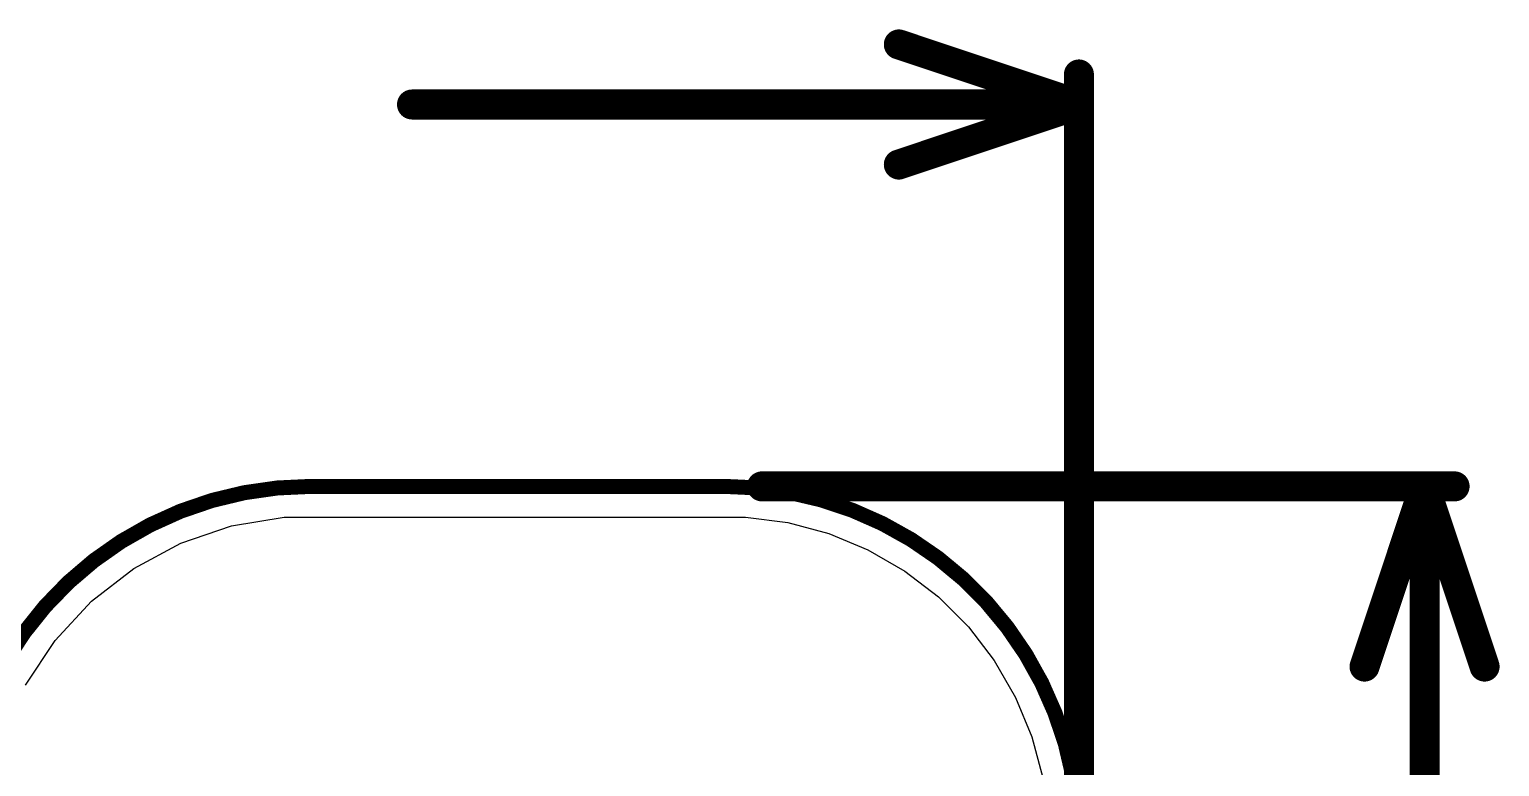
# Model space of a CAD drawing. Header units: inches. Extents: x -3 to 177, y -3 to 61.
# Drawn here: x 13.62 to 26.06, y 25.13 to 31.37 of the extents above; entities that cross this region are included whole.
import ezdxf

# ---------------------------------------------------------------- set-up
doc = ezdxf.new("R2010")
doc.units = ezdxf.units.IN
for name, color, linetype in [('Board Outline', 216, 'Continuous'), ('Bottom Layer', 5, 'Continuous'), ('Dimension', 6, 'Continuous')]:
    doc.layers.add(name, color=color, linetype=linetype)

msp = doc.modelspace()

# ---------------------------------------------------------------- linework, layer by layer
at = {"layer": 'Board Outline', "const_width": 0.127}
for points in [[(13.0952621, 25.25000284, -0.3419987131196474), (16.00000102, 27.50000342)], [(19.4999991, 27.50000596, -0.4142135623730987), (22.50000326, 24.50000688)]]:
    msp.add_lwpolyline(points, format="xyb", dxfattribs=at)
msp.add_lwpolyline([(16.00000102, 27.50000342), (19.4999991, 27.50000342)], dxfattribs=at)
at = {"layer": 'Board Outline', "const_width": 0.0635}
for points in [[(15.96825102, 27.50000342, 1), (16.03175102, 27.50000342, 1)], [(15.96825102, 27.50000342, 1), (16.03175102, 27.50000342, 1)], [(19.4682491, 27.50000596, 1), (19.5317491, 27.50000596, 1)], [(19.4682491, 27.50000342, 1), (19.5317491, 27.50000342, 1)]]:
    msp.add_lwpolyline(points, format="xyb", close=True, dxfattribs=at)
at = {"layer": 'Bottom Layer'}
for p, q in [((14.89886022, 27.02031934), (15.32715248, 27.16679352)), ((15.32715248, 27.16679352), (15.77367432, 27.24103772)), ((15.77367432, 27.24103772), (16.00000356, 27.24104026)), ((16.00000356, 27.24104026), (19.49999656, 27.24103518)), ((19.49999656, 27.24103518), (19.67964822, 27.24103772)), ((19.67964822, 27.24103772), (20.03589592, 27.19413662)), ((20.03589592, 27.19413662), (20.38296152, 27.10114214)), ((14.50039518, 26.80557758), (14.89886022, 27.02031934)), ((20.38296152, 27.10114214), (20.71493444, 26.96363416)), ((20.71493444, 26.96363416), (21.02609206, 26.78399012)), ((14.14253204, 26.52837976), (14.50039518, 26.80557758)), ((21.02609206, 26.78399012), (21.3111715, 26.56524024)), ((13.83500408, 26.1962646), (14.14253204, 26.52837976)), ((21.3111715, 26.56524024), (21.56522738, 26.3111869)), ((21.56522738, 26.3111869), (21.7839798, 26.02611)), ((13.58609678, 25.81817544), (13.83500408, 26.1962646)), ((21.7839798, 26.02611), (21.96362638, 25.71494984)), ((21.96362638, 25.71494984), (22.10113944, 25.38296422)), ((22.10113944, 25.38296422), (22.19413392, 25.0359037))]:
    msp.add_line(p, q, dxfattribs=at)
at = {"layer": 'Dimension', "const_width": 0.254}
for points in [[(20.97600326, 31.2382027), (22.50000326, 30.7302027)], [(22.50000326, 24.81750434), (22.50000326, 30.9842027)], [(16.8557829, 30.7302027), (22.50000326, 30.7302027)], [(20.97600326, 30.2222027), (22.50000326, 30.7302027)], [(19.8174991, 27.50000596), (25.6794, 27.50000596)], [(24.9174, 25.97600596), (25.4254, 27.50000596)], [(25.4254, 27.50000596), (25.9334, 25.97600596)], [(25.4254, 19.35578298), (25.4254, 27.50000596)]]:
    msp.add_lwpolyline(points, dxfattribs=at)
at = {"layer": 'Dimension', "const_width": 0.127}
for points in [[(20.91250326, 31.2382027, 1), (21.03950326, 31.2382027, 1)], [(22.43650326, 30.9842027, 1), (22.56350326, 30.9842027, 1)], [(16.7922829, 30.7302027, 1), (16.9192829, 30.7302027, 1)], [(22.43650326, 30.7302027, 1), (22.56350326, 30.7302027, 1)], [(22.43650326, 30.7302027, 1), (22.56350326, 30.7302027, 1)], [(22.43650326, 30.7302027, 1), (22.56350326, 30.7302027, 1)], [(20.91250326, 30.2222027, 1), (21.03950326, 30.2222027, 1)], [(19.7539991, 27.50000596, 1), (19.8809991, 27.50000596, 1)], [(25.3619, 27.50000596, 1), (25.4889, 27.50000596, 1)], [(25.3619, 27.50000596, 1), (25.4889, 27.50000596, 1)], [(25.3619, 27.50000596, 1), (25.4889, 27.50000596, 1)], [(25.6159, 27.50000596, 1), (25.7429, 27.50000596, 1)], [(24.8539, 25.97600596, 1), (24.9809, 25.97600596, 1)], [(25.8699, 25.97600596, 1), (25.9969, 25.97600596, 1)]]:
    msp.add_lwpolyline(points, format="xyb", close=True, dxfattribs=at)

doc.saveas('drawing.dxf')
